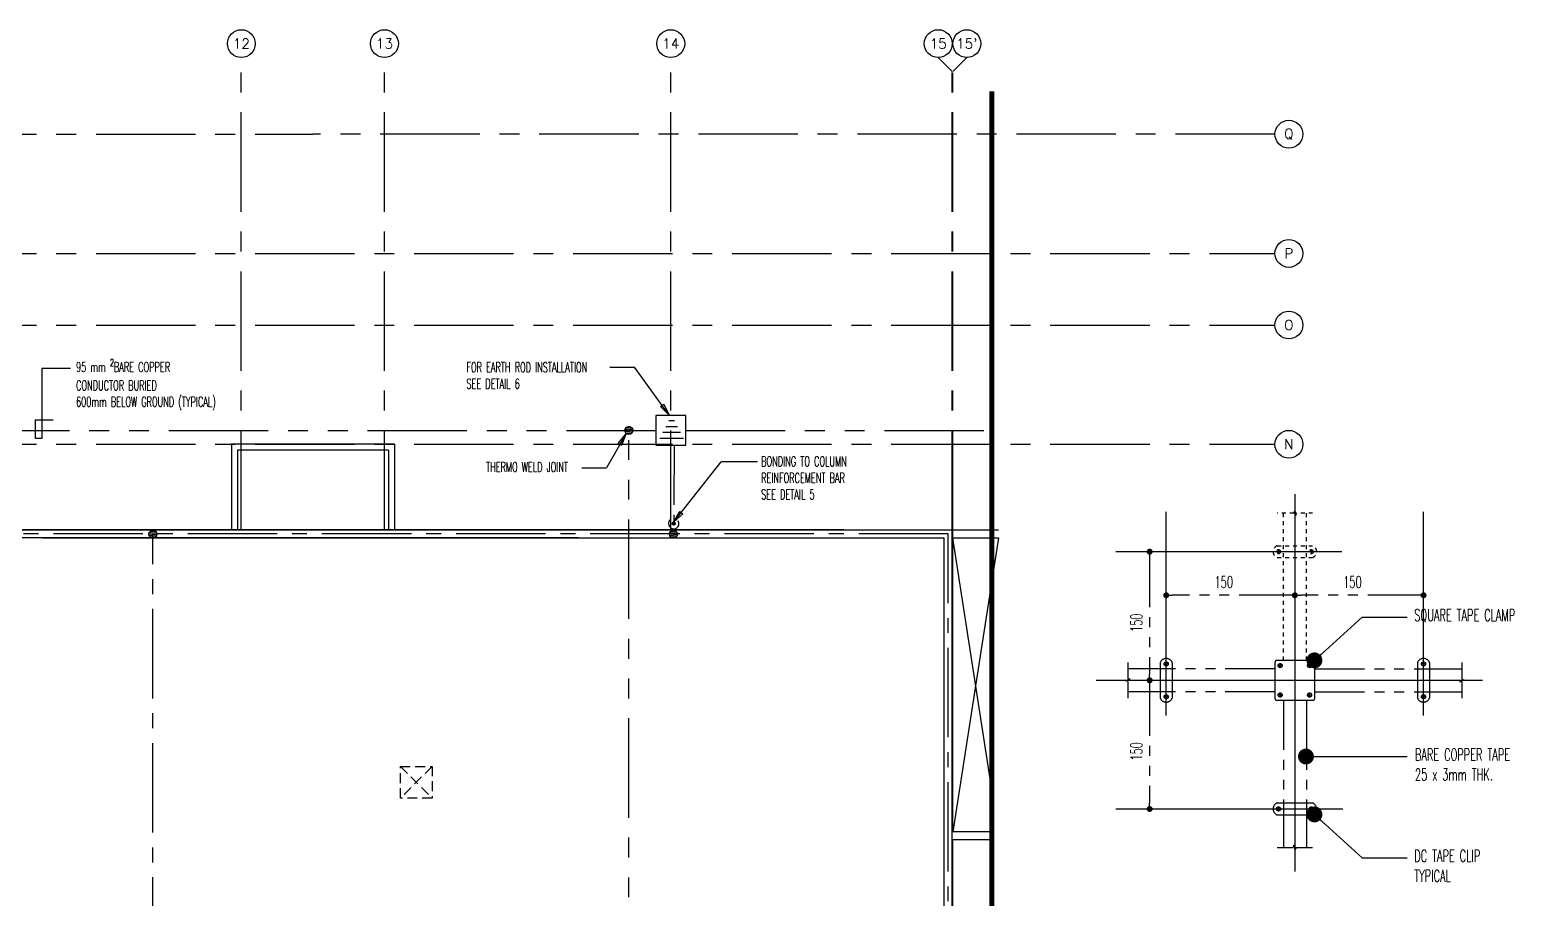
# Model space of a CAD drawing. Extents: x -4542 to -4430, y 158316 to 158395.
# Drawn here: x -4483.03 to -4445.7, y 158372.71 to 158394.56 of the extents above; entities that cross this region are included whole.
import ezdxf
from ezdxf.enums import TextEntityAlignment as Align

# ---------------------------------------------------------------- set-up
doc = ezdxf.new("R2010")
doc.units = 0
doc.header["$MEASUREMENT"] = 0
doc.header["$PDMODE"] = 34
for name, pattern in [('CENTER2', [1.125, 0.75, -0.125, 0.125, -0.125]), ('CENTERX2', [4, 2.5, -0.5, 0.5, -0.5]), ('HIDDEN', [0.375, 0.25, -0.125]), ('PHANTOM', [2.5, 1.25, -0.25, 0.25, -0.25, 0.25, -0.25])]:
    doc.linetypes.add(name, pattern=pattern)
doc.layers.get('0').update_dxf_attribs({"linetype": 'CONTINUOUS'})
doc.layers.get('DEFPOINTS').update_dxf_attribs({"linetype": 'CONTINUOUS'})
for name, color, linetype in [('AX', 9, 'CONTINUOUS'), ('AX-CR', 7, 'CONTINUOUS'), ('AX-TXT', 6, 'CONTINUOUS'), ('AXES', 11, 'CENTERX2'), ('BLOCK$0$TXT', 2, 'CONTINUOUS'), ('DIM-IN', 4, 'CONTINUOUS'), ('E-WI', 6, 'CONTINUOUS'), ('EARTHING', 4, 'PHANTOM'), ('EJ', 9, 'CONTINUOUS'), ('ELEV', 2, 'CONTINUOUS'), ('L-NING', 4, 'CONTINUOUS'), ('PROJ-L', 11, 'CONTINUOUS'), ('ROOF', 7, 'CONTINUOUS'), ('SHAFT', 11, 'CONTINUOUS'), ('TXT', 2, 'CONTINUOUS')]:
    doc.layers.add(name, color=color, linetype=linetype)
doc.styles.add('BLOCK$0$ROMANS', font='ROMANS.shx', dxfattribs={"width": 0.6, "height": 0.14})
doc.styles.add('ROMANS', font='ROMANS.shx', dxfattribs={"height": 200})
doc.styles.get("Standard").update_dxf_attribs({"font": 'TXT.shx', "height": 200})
doc.dimstyles.new('ISO-25', dxfattribs={"dimtxt": 0.25, "dimasz": 0.08, "dimexe": 0, "dimexo": 0, "dimgap": 0.05, "dimtad": 1, "dimdec": 4, "dimlfac": 1000, "dimzin": 12, "dimdsep": 46, "dimtxsty": 'Standard', "dimblk": 'DOT', "dimcen": 0, "dimclrd": 4, "dimclre": 4, "dimclrt": 2, "dimadec": 0, "dimazin": 0, "dimtfac": 0.48, "dimtdec": 4, "dimtix": 1, "dimtmove": 0, "dimatfit": 3, "dimldrblk": 'DOT', "dimfxl": 0, "dimtvp": 0.149333, "dimtolj": 1, "dimtzin": 0, "dimarcsym": 0})
doc.dimstyles.new('R', dxfattribs={"dimtxt": 0.3, "dimasz": 0.15, "dimexe": 0, "dimexo": 0.06, "dimgap": 0.1, "dimtad": 1, "dimdec": 3, "dimzin": 0, "dimdsep": 46, "dimtxsty": 'ROMANS', "dimblk1": 'DOT', "dimblk2": 'DOT', "dimsah": 1, "dimcen": 0.09, "dimse1": 1, "dimse2": 1, "dimclrd": 4, "dimclre": 4, "dimclrt": 2, "dimadec": 0, "dimazin": 0, "dimtfac": 1.5, "dimtdec": 4, "dimtofl": 0, "dimtmove": 0, "dimatfit": 3, "dimldrblk": 'DOT', "dimfxl": 0, "dimtolj": 1, "dimtzin": 0, "dimarcsym": 0})
doc.dimstyles.get("Standard").update_dxf_attribs({"dimtxt": 0.18, "dimasz": 0.18, "dimexe": 0.18, "dimexo": 0.0625, "dimgap": 0.09, "dimtad": 0, "dimtih": 1, "dimtoh": 1, "dimdec": 4, "dimzin": 0, "dimdsep": 46, "dimtxsty": 'Standard', "dimcen": 0.09, "dimadec": 0, "dimazin": 0, "dimtfac": 1, "dimtdec": 4, "dimtofl": 0, "dimtmove": 0, "dimatfit": 3, "dimfxl": 0, "dimtolj": 1, "dimtzin": 0, "dimarcsym": 0})

# ---------------------------------------------------------------- blocks, each defined once
blk = doc.blocks.new('AXU')
at = {"layer": 'AX-CR'}
blk.add_circle((0, 350), 350, dxfattribs=at)
at = {"layer": 'AX-TXT', "style": 'ROMANS'}
blk.add_attdef('AX', text='', height=250, dxfattribs=at).set_placement((0, 350), align=Align.MIDDLE)
blk = doc.blocks.new('AXR')
at = {"layer": 'AX-CR'}
blk.add_circle((350, 0), 350, dxfattribs=at)
at = {"layer": 'AX-TXT', "style": 'ROMANS'}
blk.add_attdef('AX', text='', height=250, dxfattribs=at).set_placement((350, 0), align=Align.MIDDLE)
blk = doc.blocks.new('AXL')
at = {"layer": 'AX-CR'}
blk.add_circle((-350, 0), 350, dxfattribs=at)
at = {"layer": 'AX-TXT', "style": 'ROMANS'}
blk.add_attdef('AX', text='', height=250, dxfattribs=at).set_placement((-350, 0), align=Align.MIDDLE)
blk = doc.blocks.new('*X21')
at = {"color": 0}
for p, q in [((91.354, 13.254), (91.434, 13.334)), ((91.362, 13.226), (91.462, 13.327)), ((91.369, 13.304), (91.384, 13.32)), ((91.377, 13.206), (91.483, 13.312)), ((91.398, 13.192), (91.497, 13.291)), ((91.426, 13.185), (91.504, 13.263))]:
    blk.add_line(p, q, dxfattribs=at)
blk = doc.blocks.new('*X22')
at = {"color": 0}
for p, q in [((91.354, 13.254), (91.434, 13.334)), ((91.362, 13.226), (91.462, 13.327)), ((91.369, 13.304), (91.384, 13.32)), ((91.377, 13.206), (91.483, 13.312)), ((91.398, 13.192), (91.497, 13.291)), ((91.426, 13.185), (91.504, 13.263))]:
    blk.add_line(p, q, dxfattribs=at)
blk = doc.blocks.new('SCC')
at = {"layer": 'L-NING'}
blk.add_circle((0, 0), 0.125, dxfattribs=at)
at = {"layer": 'L-NING', "xscale": 1.666666666666667, "yscale": 1.666666666666667, "zscale": 1.666666666666667}
blk.add_blockref('*X22', (-152.382, -22.099), dxfattribs=at)
blk = doc.blocks.new('DOT')
at = {"layer": 'AXES', "color": 0, "linetype": 'ByBlock'}
blk.add_line((-0.5, 0), (-1, 0), dxfattribs=at)
at = {"layer": 'AXES', "color": 0, "linetype": 'ByBlock', "const_width": 0.5}
blk.add_lwpolyline([(-0.25, 0, 1), (0.25, 0, 1)], format="xyb", close=True, dxfattribs=at)
blk = doc.blocks.new('*D31')
at = {"layer": 'DEFPOINTS', "color": 0}
for p in [(-4451.216, 158380.419), (-4451.216, 158380.336), (-4447.98, 158380.419)]:
    blk.add_point(p, dxfattribs=at)
at = {"layer": 'EARTHING', "color": 4, "lineweight": -2}
blk.add_line((-4448.13, 158380.336), (-4451.066, 158380.336), dxfattribs=at)
at = {"layer": 'EARTHING', "color": 4, "lineweight": -2, "xscale": 0.15, "yscale": 0.15, "zscale": 0.15, "rotation": 180}
blk.add_blockref('DOT', (-4451.216, 158380.336), dxfattribs=at)
at = {"layer": 'EARTHING', "color": 4, "lineweight": -2, "xscale": 0.15, "yscale": 0.15, "zscale": 0.15}
blk.add_blockref('DOT', (-4447.98, 158380.336), dxfattribs=at)
blk = doc.blocks.new('*D32')
at = {"layer": 'DEFPOINTS', "color": 0}
for p in [(-4454.951, 158378.198), (-4454.951, 158374.962), (-4454.868, 158374.962)]:
    blk.add_point(p, dxfattribs=at)
at = {"layer": 'EARTHING', "color": 4, "lineweight": -2}
blk.add_line((-4454.868, 158378.048), (-4454.868, 158375.112), dxfattribs=at)
at = {"layer": 'EARTHING', "color": 4, "lineweight": -2, "xscale": 0.15, "yscale": 0.15, "zscale": 0.15}
for p, rotation in [((-4454.868, 158378.198), 90), ((-4454.868, 158374.962), 270)]:
    blk.add_blockref('DOT', p, dxfattribs=dict(at, rotation=rotation))
blk = doc.blocks.new('*D33')
at = {"layer": 'DEFPOINTS', "color": 0}
for p in [(-4454.451, 158380.419), (-4454.451, 158380.336), (-4451.216, 158380.419)]:
    blk.add_point(p, dxfattribs=at)
at = {"layer": 'EARTHING', "color": 4, "lineweight": -2}
blk.add_line((-4451.366, 158380.336), (-4454.301, 158380.336), dxfattribs=at)
at = {"layer": 'EARTHING', "color": 4, "lineweight": -2, "xscale": 0.15, "yscale": 0.15, "zscale": 0.15, "rotation": 180}
blk.add_blockref('DOT', (-4454.451, 158380.336), dxfattribs=at)
at = {"layer": 'EARTHING', "color": 4, "lineweight": -2, "xscale": 0.15, "yscale": 0.15, "zscale": 0.15}
blk.add_blockref('DOT', (-4451.216, 158380.336), dxfattribs=at)
blk = doc.blocks.new('*D34')
at = {"layer": 'DEFPOINTS', "color": 0}
for p in [(-4454.951, 158381.434), (-4454.951, 158378.198), (-4454.868, 158378.198)]:
    blk.add_point(p, dxfattribs=at)
at = {"layer": 'EARTHING', "color": 4, "lineweight": -2}
blk.add_line((-4454.868, 158381.284), (-4454.868, 158378.348), dxfattribs=at)
at = {"layer": 'EARTHING', "color": 4, "lineweight": -2, "xscale": 0.15, "yscale": 0.15, "zscale": 0.15}
for p, rotation in [((-4454.868, 158381.434), 90), ((-4454.868, 158378.198), 270)]:
    blk.add_blockref('DOT', p, dxfattribs=dict(at, rotation=rotation))

msp = doc.modelspace()

# ---------------------------------------------------------------- linework, layer by layer
at = {"layer": 'AXES'}
for p, q in [((-4477.7115, 158381.9844), (-4477.7115, 158393.8628)), ((-4474.1115, 158381.9844), (-4474.1115, 158393.8628)), ((-4466.9115, 158381.9844), (-4466.9115, 158393.8628)), ((-4459.8357, 158393.5128), (-4460.1857, 158393.8628)), ((-4459.8157, 158393.5128), (-4459.4657, 158393.8628)), ((-4459.8357, 158381.9844), (-4459.8357, 158393.5128)), ((-4459.8157, 158381.9844), (-4459.8157, 158393.5128)), ((-4541.3662, 158391.9344), (-4475.9115, 158391.9344)), ((-4451.7173, 158391.9344), (-4475.9115, 158391.9344)), ((-4541.3662, 158388.9344), (-4451.7173, 158388.9344)), ((-4541.3662, 158387.1344), (-4451.7173, 158387.1344)), ((-4541.3662, 158384.1344), (-4451.7173, 158384.1344))]:
    msp.add_line(p, q, dxfattribs=at)
at = {"layer": 'DIM-IN', "color": 11}
for p, q in [((-4449.5211, 158379.7894, -0.2827), (-4448.3956, 158379.7894, -0.2827)), ((-4449.5211, 158373.7352, -0.2827), (-4448.3956, 158373.7352, -0.2827))]:
    msp.add_line(p, q, dxfattribs=at)
at = {"layer": 'E-WI', "color": 11, "ltscale": 0.5}
for p, q in [((-4451.2157, 158382.8823), (-4451.2157, 158373.3923)), ((-4454.4515, 158377.3104), (-4454.4515, 158382.4379)), ((-4447.98, 158377.3104), (-4447.98, 158382.4379)), ((-4455.7183, 158381.4339), (-4450.0366, 158381.4339)), ((-4456.2141, 158378.1982), (-4446.498, 158378.1982)), ((-4455.7183, 158374.9624), (-4450.0134, 158374.9624))]:
    msp.add_line(p, q, dxfattribs=at)
at = {"layer": 'EARTHING', "ltscale": 2}
for p, q in [((-4484.5365, 158384.4844), (-4467.2865, 158384.4844)), ((-4467.9668, 158354.7422), (-4467.9668, 158384.4844)), ((-4466.5365, 158384.4844), (-4458.8357, 158384.4844))]:
    msp.add_line(p, q, dxfattribs=at)
at = {"layer": 'EARTHING', "color": 11, "linetype": 'HIDDEN', "ltscale": 0.2}
for p, q in [((-4451.2453, 158382.4018), (-4451.6627, 158382.4018)), ((-4451.2453, 158382.4018), (-4451.2202, 158382.4582)), ((-4451.2202, 158382.4582), (-4451.1888, 158382.3421)), ((-4451.1888, 158382.3421), (-4451.1745, 158382.4018)), ((-4450.7688, 158382.4018), (-4451.1745, 158382.4018))]:
    msp.add_line(p, q, dxfattribs=at)
at = {"layer": 'EARTHING', "color": 2, "linetype": 'HIDDEN', "ltscale": 0.2}
for p, q in [((-4451.5053, 158378.6982), (-4451.5053, 158382.4018)), ((-4450.9262, 158378.6982), (-4450.9262, 158382.4018)), ((-4451.6735, 158381.4095), (-4451.6035, 158381.4795)), ((-4451.6627, 158381.5839), (-4450.7688, 158381.5839)), ((-4451.6523, 158381.3883), (-4451.5822, 158381.4583)), ((-4450.7792, 158381.3883), (-4450.8492, 158381.4583)), ((-4450.758, 158381.4095), (-4450.828, 158381.4795)), ((-4451.6627, 158381.2839), (-4450.7688, 158381.2839))]:
    msp.add_line(p, q, dxfattribs=at)
at = {"layer": 'EARTHING', "color": 11}
for p, q in [((-4455.4194, 158378.6451), (-4455.4194, 158378.2394)), ((-4447.0121, 158378.2277), (-4447.0121, 158378.6451)), ((-4455.4758, 158378.1937), (-4455.3596, 158378.2251)), ((-4455.4194, 158378.1686), (-4455.4758, 158378.1937)), ((-4455.3596, 158378.2251), (-4455.4194, 158378.2394)), ((-4455.4194, 158378.1686), (-4455.4194, 158377.7512)), ((-4446.9557, 158378.2026), (-4447.0719, 158378.1712)), ((-4447.0719, 158378.1712), (-4447.0121, 158378.1569)), ((-4447.0121, 158378.2277), (-4446.9557, 158378.2026)), ((-4447.0121, 158377.7512), (-4447.0121, 158378.1569)), ((-4451.6627, 158373.9945), (-4451.257, 158373.9945)), ((-4451.2427, 158374.0543), (-4451.257, 158373.9945)), ((-4451.2113, 158373.9381), (-4451.2427, 158374.0543)), ((-4451.1862, 158373.9945), (-4451.2113, 158373.9381)), ((-4451.1862, 158373.9945), (-4450.7688, 158373.9945))]:
    msp.add_line(p, q, dxfattribs=at)
at = {"layer": 'EARTHING', "color": 2}
for p, q in [((-4451.7157, 158378.4877), (-4455.4194, 158378.4877)), ((-4454.6015, 158378.6451), (-4454.6015, 158377.7512)), ((-4454.4271, 158378.6559), (-4454.4971, 158378.5859)), ((-4454.4059, 158378.6347), (-4454.4759, 158378.5647)), ((-4454.3015, 158378.6451), (-4454.3015, 158377.7512)), ((-4451.5611, 158378.6136), (-4451.6311, 158378.5435)), ((-4451.5399, 158378.5923), (-4451.6099, 158378.5223)), ((-4450.8916, 158378.5923), (-4450.8216, 158378.5223)), ((-4450.8704, 158378.6136), (-4450.8003, 158378.5435)), ((-4450.7157, 158378.4877), (-4447.0121, 158378.4877)), ((-4448.13, 158378.6451), (-4448.13, 158377.7512)), ((-4448.0256, 158378.6347), (-4447.9556, 158378.5647)), ((-4448.0044, 158378.6559), (-4447.9344, 158378.5859)), ((-4447.83, 158378.6451), (-4447.83, 158377.7512)), ((-4451.7157, 158377.9086), (-4455.4194, 158377.9086)), ((-4454.4271, 158377.7404), (-4454.4971, 158377.8104)), ((-4454.4059, 158377.7616), (-4454.4759, 158377.8317)), ((-4451.5611, 158377.7828), (-4451.6311, 158377.8528)), ((-4451.5399, 158377.804), (-4451.6099, 158377.874)), ((-4451.5053, 158377.6982), (-4451.5053, 158373.9945)), ((-4450.9262, 158377.6982), (-4450.9262, 158373.9945)), ((-4450.8916, 158377.804), (-4450.8216, 158377.874)), ((-4450.8704, 158377.7828), (-4450.8003, 158377.8528)), ((-4450.7157, 158377.9086), (-4447.0121, 158377.9086)), ((-4448.0256, 158377.7616), (-4447.9556, 158377.8317)), ((-4448.0044, 158377.7404), (-4447.9344, 158377.8104)), ((-4451.6627, 158375.1124), (-4450.7688, 158375.1124)), ((-4451.6523, 158375.008), (-4451.5822, 158374.938)), ((-4450.7792, 158375.008), (-4450.8492, 158374.938)), ((-4451.6735, 158374.9868), (-4451.6035, 158374.9168)), ((-4451.6627, 158374.8124), (-4450.7688, 158374.8124)), ((-4450.758, 158374.9868), (-4450.828, 158374.9168))]:
    msp.add_line(p, q, dxfattribs=at)
msp.add_lwpolyline([(-4450.7557, 158378.6982), (-4451.6757, 158378.6982, 0.4142136), (-4451.7157, 158378.6582), (-4451.7157, 158377.7382, 0.4142136), (-4451.6757, 158377.6982), (-4450.7557, 158377.6982, 0.4142136), (-4450.7157, 158377.7382), (-4450.7157, 158378.6582, 0.4142136)], format="xyb", close=True, dxfattribs=at)
at = {"layer": 'EARTHING', "color": 2, "linetype": 'HIDDEN', "ltscale": 0.2}
for centre in [(-4451.6279, 158381.4339), (-4450.8036, 158381.4339)]:
    msp.add_circle(centre, 0.0518, dxfattribs=at)
at = {"layer": 'EARTHING', "color": 2}
for centre in [(-4454.4515, 158378.6103), (-4451.5855, 158378.5679), (-4450.846, 158378.5679), (-4447.98, 158378.6103), (-4454.4515, 158377.786), (-4451.5855, 158377.8284), (-4450.846, 158377.8284), (-4447.98, 158377.786), (-4451.6279, 158374.9624), (-4450.8036, 158374.9624)]:
    msp.add_circle(centre, 0.0518, dxfattribs=at)
at = {"layer": 'EARTHING', "color": 2, "linetype": 'HIDDEN', "ltscale": 0.2}
for centre, start, end in [((-4451.6029, 158381.4339), 111.76229, 248.23771), ((-4450.8286, 158381.4339), 291.76229, 68.23771)]:
    msp.add_arc(centre, 0.1615, start, end, dxfattribs=at)
at = {"layer": 'EARTHING', "color": 2}
for centre, start, end in [((-4454.4515, 158378.5853), 21.76229, 158.23771), ((-4447.98, 158378.5853), 21.76229, 158.23771), ((-4454.4515, 158377.811), 201.76229, 338.23771), ((-4447.98, 158377.811), 201.76229, 338.23771), ((-4451.6029, 158374.9624), 111.76229, 248.23771), ((-4450.8286, 158374.9624), 291.76229, 68.23771)]:
    msp.add_arc(centre, 0.1615, start, end, dxfattribs=at)
at = {"layer": 'EJ', "color": 8}
for p, q in [((-4459.8357, 158371.9344), (-4459.8357, 158374.1844)), ((-4459.8157, 158371.9344), (-4459.8157, 158374.1844))]:
    msp.add_line(p, q, dxfattribs=at)
at = {"layer": 'ELEV', "linetype": 'CENTER2', "const_width": 0.12}
msp.add_lwpolyline([(-4458.8357, 158316.9429), (-4458.8357, 158393.0138)], dxfattribs=at)
at = {"layer": 'L-NING', "color": 11, "linetype": 'Continuous'}
for p, q in [((-4468.4414, 158386.0728), (-4467.8252, 158386.0728)), ((-4464.7263, 158383.695), (-4465.6424, 158383.695)), ((-4469.1457, 158383.5463), (-4468.5302, 158383.5463))]:
    msp.add_line(p, q, dxfattribs=at)
at = {"layer": 'L-NING', "linetype": 'Continuous'}
for p, q in [((-4466.8143, 158384.7275), (-4466.9643, 158384.7275)), ((-4466.6643, 158384.4275), (-4467.1143, 158384.4275)), ((-4466.7393, 158384.5775), (-4467.0393, 158384.5775)), ((-4466.5893, 158384.2775), (-4467.1893, 158384.2775))]:
    msp.add_line(p, q, dxfattribs=at)
at = {"layer": 'L-NING', "linetype": 'CENTER2', "ltscale": 2}
msp.add_line((-4466.8283, 158384.1094), (-4466.8332, 158382.1438), dxfattribs=at)
at = {"layer": 'L-NING', "linetype": 'CENTER2', "ltscale": 3}
for p, q in [((-4459.9357, 158381.8844), (-4492.0115, 158381.8844)), ((-4479.9357, 158350.744), (-4479.9357, 158381.8844)), ((-4459.9357, 158322.7644), (-4459.9357, 158381.8844))]:
    msp.add_line(p, q, dxfattribs=at)
at = {"layer": 'L-NING', "color": 11, "linetype": 'Continuous'}
msp.add_lwpolyline([(-4482.0089, 158386.0424), (-4482.7312, 158386.0424), (-4482.7312, 158384.2785), (-4482.8852, 158384.2785), (-4482.8852, 158384.7508), (-4482.4448, 158384.7508)], dxfattribs=at)
at = {"layer": 'L-NING', "linetype": 'Continuous'}
msp.add_lwpolyline([(-4466.5365, 158384.1094), (-4466.5365, 158384.8594), (-4467.2865, 158384.8594), (-4467.2865, 158384.1094)], close=True, dxfattribs=at)
at = {"layer": 'L-NING'}
msp.add_ellipse((-4466.8373, 158382.1406), major_axis=(0.0834, -0.104), ratio=1, start_param=-3.031545, end_param=1.4282019, dxfattribs=at)
msp.add_ellipse((-4466.8373, 158382.1406), major_axis=(0.0312, 0.025), ratio=1, dxfattribs=at)
at = {"layer": 'PROJ-L', "linetype": 'Continuous'}
for p, q in [((-4477.9615, 158384.1344), (-4477.9615, 158381.9844)), ((-4473.8615, 158384.1344), (-4477.9615, 158384.1344)), ((-4473.8615, 158384.1344), (-4477.9615, 158384.1344)), ((-4477.9615, 158384.1344), (-4477.9615, 158381.9844)), ((-4477.8115, 158383.9844), (-4477.8115, 158381.9844)), ((-4474.0115, 158383.9844), (-4477.8115, 158383.9844)), ((-4474.0115, 158383.9844), (-4477.8115, 158383.9844)), ((-4477.8115, 158383.9844), (-4477.8115, 158381.9844)), ((-4474.0115, 158383.9844), (-4474.0115, 158381.9844)), ((-4474.0115, 158383.9844), (-4474.0115, 158381.9844)), ((-4473.8615, 158384.1344), (-4473.8615, 158381.9844)), ((-4473.8615, 158384.1344), (-4473.8615, 158381.9844))]:
    msp.add_line(p, q, dxfattribs=at)
at = {"layer": 'ROOF'}
for p, q in [((-4462.5568, 158381.9844), (-4492.1115, 158381.9844)), ((-4469.2318, 158381.7844), (-4491.9115, 158381.7844)), ((-4489.3904, 158381.9844), (-4458.6707, 158381.9844)), ((-4482.7154, 158381.7844), (-4460.0357, 158381.7844)), ((-4460.0357, 158322.8644), (-4460.0357, 158381.7844)), ((-4459.8357, 158322.8644), (-4459.8357, 158381.9844)), ((-4459.8157, 158374.3844), (-4459.8157, 158381.9844)), ((-4459.8157, 158381.7844), (-4458.6707, 158381.7844)), ((-4458.8357, 158374.3844), (-4459.8157, 158374.3844)), ((-4458.8357, 158374.1844), (-4459.8357, 158374.1844))]:
    msp.add_line(p, q, dxfattribs=at)
at = {"layer": 'SHAFT', "linetype": 'Continuous'}
for p, q in [((-4458.8357, 158375.4508), (-4459.8157, 158381.7844)), ((-4458.6707, 158381.7844), (-4459.8157, 158374.3844))]:
    msp.add_line(p, q, dxfattribs=at)
at = {"layer": 'SHAFT', "linetype": 'HIDDEN'}
for p, q in [((-4472.9115, 158376.0344), (-4473.7115, 158375.2344)), ((-4473.7115, 158376.0344), (-4472.9115, 158375.2344))]:
    msp.add_line(p, q, dxfattribs=at)
msp.add_lwpolyline([(-4473.7115, 158376.0344), (-4472.9115, 158376.0344), (-4472.9115, 158375.2344), (-4473.7115, 158375.2344)], close=True, dxfattribs=at)

# ---------------------------------------------------------------- block references
at = {"layer": 'AX', "yscale": 0.0009999999892897904, "zscale": 0.001}
for name, p, xscale, values in [('AXU', (-4477.7115, 158393.8628), 0.001000000003841706, {'AX': '12'}), ('AXU', (-4477.7115, 158393.8628), 0.001000000003841706, {'AX': '12'}), ('AXU', (-4474.1115, 158393.8628), 0.001000000003841706, {'AX': '13'}), ('AXU', (-4474.1115, 158393.8628), 0.001000000003841706, {'AX': '13'}), ('AXL', (-4451.0173, 158388.9344), 0.001000000047497451, {'AX': 'P'}), ('AXL', (-4451.0173, 158387.1344), 0.001000000047497451, {'AX': 'O'}), ('AXL', (-4451.0173, 158384.1344), 0.001000000047497451, {'AX': 'N'})]:
    msp.add_blockref(name, p, dxfattribs=dict(at, xscale=xscale)).add_auto_attribs(values)
at = {"layer": 'AXES', "yscale": 0.0009999999892897904, "zscale": 0.001}
for name, p, xscale, values in [('AXU', (-4477.7115, 158393.8628), 0.001000000003841706, {'AX': '12'}), ('AXU', (-4477.7115, 158393.8628), 0.001000000003841706, {'AX': '12'}), ('AXU', (-4474.1115, 158393.8628), 0.001000000003841706, {'AX': '13'}), ('AXU', (-4474.1115, 158393.8628), 0.001000000003841706, {'AX': '13'}), ('AXU', (-4466.9115, 158393.8628), 0.001000000047497451, {'AX': '14'}), ('AXU', (-4460.1857, 158393.8628), 0.001000000003841706, {'AX': '15'}), ('AXU', (-4459.4657, 158393.8628), 0.001000000003841706, {'AX': "15'"}), ('AXR', (-4451.7173, 158391.9344), 0.001000000003841706, {'AX': 'Q'})]:
    msp.add_blockref(name, p, dxfattribs=dict(at, xscale=xscale)).add_auto_attribs(values)
at = {"layer": 'L-NING', "linetype": 'CENTER2', "xscale": 0.8000000000001819, "yscale": 0.7999999999883585, "zscale": 0.7999999999999999, "rotation": 308.7187866721704}
for p in [(-4467.9668, 158384.4844), (-4479.9357, 158381.8736), (-4466.8448, 158381.8736)]:
    msp.add_blockref('SCC', p, dxfattribs=at)
at = {"layer": 'L-NING', "xscale": -0.53333333333561, "yscale": 0.5333333333255723, "zscale": 0.5333333333333333, "rotation": 263.7187866719631}
msp.add_blockref('*X21', (-4479.2016, 158334.4448), dxfattribs=at)

# ---------------------------------------------------------------- texts
at = {"layer": 'BLOCK$0$TXT', "style": 'BLOCK$0$ROMANS', "width": 0.6}
for s, height, p in [('95 mm  BARE COPPER', 0.25, (-4481.8679, 158385.9536)), ('2', 0.175, (-4481.0162, 158386.1033)), ('FOR EARTH ROD INSTALLATION', 0.25, (-4472.0517, 158385.9477)), ('CONDUCTOR BURIED ', 0.25, (-4481.8679, 158385.4901)), ('SEE DETAIL 6 ', 0.25, (-4472.0517, 158385.5321)), ('600mm BELOW GROUND (TYPICAL)', 0.25, (-4481.8679, 158385.078)), ('THERMO WELD JOINT', 0.25, (-4471.5585, 158383.4388)), ('BONDING TO COLUMN', 0.25, (-4464.639, 158383.5797)), ('REINFORCEMENT BAR', 0.25, (-4464.639, 158383.164)), ('SEE DETAIL 5 ', 0.25, (-4464.639, 158382.7484))]:
    msp.add_text(s, height=height, dxfattribs=at).set_placement(p)
at = {"layer": 'TXT', "style": 'ROMANS', "width": 0.6}
for s, p in [('150', (-4453.2356, 158380.5204)), ('150', (-4449.9999, 158380.5204)), ('SQUARE TAPE CLAMP', (-4448.212, 158379.6874)), ('BARE COPPER TAPE', (-4448.195, 158376.1792)), ('25 x 3mm THK.', (-4448.195, 158375.6767)), ('DC TAPE CLIP', (-4448.212, 158373.6332)), ('TYPICAL', (-4448.212, 158373.1306))]:
    msp.add_text(s, height=0.3, dxfattribs=at).set_placement(p)
for p in [(-4455.0522, 158379.414), (-4455.0522, 158376.1783)]:
    msp.add_text('150', height=0.3, rotation=90, dxfattribs=at).set_placement(p)

# ---------------------------------------------------------------- dimensions: what is measured, and where the dimension line sits
at = {"layer": 'EARTHING'}
dim = msp.add_linear_dim(base=(-4454.8683, 158378.1982), p1=(-4454.9513, 158381.4339), p2=(-4454.9513, 158378.1982), angle=90, text=' ', dimstyle='R', dxfattribs=at)
dim.commit()
dim.dimension.update_dxf_attribs({"geometry": '*D34', "text_midpoint": (-4454.8683, 158379.816)})
dim = msp.add_linear_dim(base=(-4454.4515, 158380.3365), p1=(-4451.2157, 158380.4195), p2=(-4454.4515, 158380.4195), text=' ', dimstyle='R', override={"dimasz": 0.15}, dxfattribs=at)
dim.commit()
dim.dimension.update_dxf_attribs({"geometry": '*D33', "text_midpoint": (-4452.8336, 158380.3365)})
dim = msp.add_linear_dim(base=(-4451.2157, 158380.3365), p1=(-4447.98, 158380.4195), p2=(-4451.2157, 158380.4195), text=' ', dimstyle='R', dxfattribs=at)
dim.commit()
dim.dimension.update_dxf_attribs({"geometry": '*D31', "text_midpoint": (-4449.5979, 158380.3365)})
dim = msp.add_linear_dim(base=(-4454.8683, 158374.9624), p1=(-4454.9513, 158378.1982), p2=(-4454.9513, 158374.9624), angle=90, text=' ', dimstyle='R', override={"dimasz": 0.15}, dxfattribs=at)
dim.commit()
dim.dimension.update_dxf_attribs({"geometry": '*D32', "text_midpoint": (-4454.8683, 158376.5803)})

# ---------------------------------------------------------------- leaders
at = {"layer": 'DIM-IN', "color": 11}
for points in [[(-4450.7242, 158378.7001, -0.2827), (-4449.5211, 158379.7894, -0.2827)], [(-4450.9367, 158376.2813, -0.2827), (-4448.3932, 158376.2813, -0.2827)], [(-4450.7242, 158374.8245, -0.2827), (-4449.5211, 158373.7352, -0.2827)]]:
    msp.add_leader(points, dimstyle='ISO-25', override={"dimasz": 0.4, "dimclrd": 11, "dimclre": 11}, dxfattribs=at)
at = {"layer": 'L-NING', "color": 11, "linetype": 'Continuous'}
for points in [[(-4466.9515, 158384.8678), (-4467.8252, 158386.0728)], [(-4468.0451, 158384.3857), (-4468.5302, 158383.5463)], [(-4466.8313, 158382.1801), (-4465.6424, 158383.695)]]:
    msp.add_leader(points, dimstyle='Standard', override={"dimasz": 0.3, "dimexo": 0.063, "dimclrd": 11, "dimclre": 11, "dimldrblk": 'CLOSED'}, dxfattribs=at)

doc.saveas('drawing.dxf')
